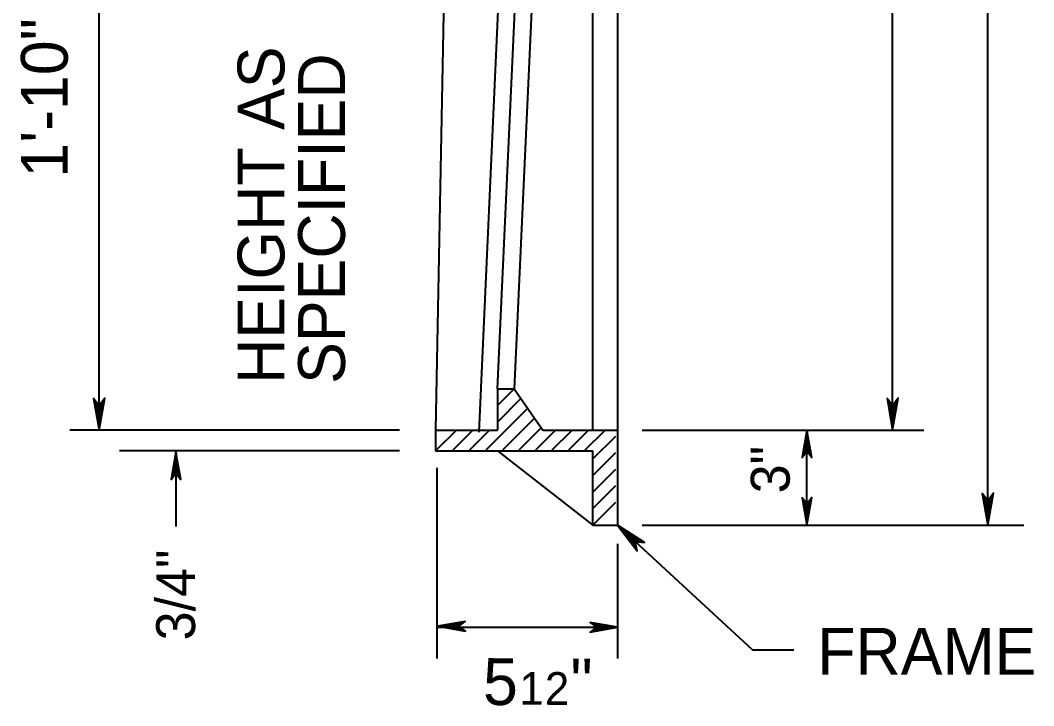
# Model space of a CAD drawing. Extents: x -4.34 to 5.27, y 0 to 8.83.
# Drawn here: x 2.121 to 4.827, y 3.947 to 5.777 of the extents above; entities that cross this region are included whole.
import ezdxf

# ---------------------------------------------------------------- set-up
doc = ezdxf.new("R2010")
doc.units = 0
doc.layers.add('Plan Prop Drainage Structure', color=7, linetype='Continuous')
doc.layers.add('Plan Prop DrainageStructure text', color=7, linetype='Continuous')

msp = doc.modelspace()

# ---------------------------------------------------------------- linework, layer by layer
at = {"layer": 'Plan Prop Drainage Structure'}
for p, q in [((3.7158, 8.4), (3.7158, 4.4294)), ((3.296, 8.2014), (3.2298, 4.6831)), ((3.6496, 4.6831), (3.6496, 8.1353)), ((3.3458, 4.6778), (3.4279, 6.4764)), ((3.3953, 4.7934), (3.4722, 6.4804)), ((3.5166, 6.4804), (3.4394, 4.7934)), ((3.3953, 4.7934), (3.3953, 4.6831)), ((3.3953, 4.7486), (3.44, 4.7934)), ((3.3953, 4.7934), (3.4394, 4.7934)), ((3.4394, 4.7934), (3.5166, 4.6831)), ((3.3953, 4.7045), (3.4578, 4.767)), ((3.365, 4.6301), (3.476, 4.7411)), ((3.4091, 4.6301), (3.4942, 4.7151)), ((3.2298, 4.6831), (3.3953, 4.6831)), ((3.2298, 4.6831), (3.2298, 4.6279)), ((3.2327, 4.6301), (3.2856, 4.6831)), ((3.2768, 4.6301), (3.3297, 4.6831)), ((3.3209, 4.6301), (3.3738, 4.6831)), ((3.4532, 4.6301), (3.513, 4.6899)), ((3.5166, 4.6831), (3.7158, 4.6831)), ((3.4974, 4.6301), (3.5485, 4.6812)), ((3.5415, 4.6301), (3.5926, 4.6812)), ((3.5856, 4.6301), (3.6367, 4.6812)), ((3.6297, 4.6301), (3.6808, 4.6812)), ((3.6496, 4.6059), (3.7109, 4.6671)), ((3.2298, 4.6279), (3.6496, 4.6279)), ((3.6496, 4.4294), (3.6496, 4.6279)), ((3.6496, 4.5617), (3.7109, 4.623)), ((3.6496, 4.5176), (3.7109, 4.5789)), ((3.6496, 4.4735), (3.7109, 4.5348)), ((3.6496, 4.4294), (3.7109, 4.4907)), ((3.6496, 4.4294), (3.7158, 4.4294))]:
    msp.add_line(p, q, dxfattribs=at)
at = {"layer": 'Plan Prop DrainageStructure text'}
for p, q in [((4.7044, 4.4294), (4.7044, 8.4)), ((4.4503, 4.6831), (4.4503, 8.1353)), ((2.3314, 4.6831), (2.3314, 6.4802)), ((3.1334, 4.6831), (2.2532, 4.6831)), ((3.7819, 4.6831), (4.0676, 4.6831)), ((4.0235, 4.6831), (4.0676, 4.6831)), ((4.0235, 4.6831), (4.5338, 4.6831)), ((4.2215, 4.4294), (4.2215, 4.6831)), ((3.1334, 4.6279), (2.3863, 4.6279)), ((3.3953, 4.6279), (3.6496, 4.4294)), ((2.5366, 4.6242), (2.5366, 4.4257)), ((3.2331, 4.5821), (3.2331, 4.0733)), ((3.7158, 4.4294), (4.0758, 4.0959)), ((3.7819, 4.4294), (4.0676, 4.4294)), ((4.0235, 4.4294), (4.0676, 4.4294)), ((4.0235, 4.4294), (4.8008, 4.4294)), ((3.7158, 4.3793), (3.7158, 4.0733)), ((3.2331, 4.1566), (3.7158, 4.1566)), ((4.0758, 4.0959), (4.1861, 4.0959))]:
    msp.add_line(p, q, dxfattribs=at)
for points in [[(2.3314, 4.6831), (2.3465, 4.7681), (2.3314, 4.7478), (2.3166, 4.7677), (2.3314, 4.6831), (2.3313, 4.6887), (2.3454, 4.7657), (2.3312, 4.7462), (2.3178, 4.7642), (2.331, 4.6918), (2.3314, 4.6946), (2.3432, 4.7606), (2.3313, 4.7458), (2.3197, 4.761), (2.3314, 4.6959), (2.331, 4.6987), (2.3414, 4.7564), (2.3314, 4.7452), (2.3211, 4.7566), (2.331, 4.7069), (2.331, 4.7117), (2.3393, 4.7521), (2.3317, 4.7443), (2.3232, 4.7527), (2.3314, 4.7126), (2.3317, 4.7171), (2.3369, 4.7475), (2.331, 4.7416), (2.3252, 4.748), (2.3314, 4.7213), (2.3319, 4.7256), (2.3353, 4.7438), (2.3312, 4.7408), (2.3267, 4.7458), (2.3314, 4.7278), (2.3343, 4.7397), (2.331, 4.738), (2.3278, 4.7432), (2.331, 4.7308), (2.333, 4.7386), (2.3304, 4.7353), (2.3289, 4.7391), (2.3312, 4.7353), (2.3317, 4.7373)], [(4.4503, 4.6831), (4.4653, 4.7681), (4.4503, 4.7478), (4.4355, 4.7677), (4.4503, 4.6831), (4.4501, 4.6887), (4.4642, 4.7657), (4.4501, 4.7462), (4.4367, 4.7642), (4.4499, 4.6918), (4.4503, 4.6946), (4.462, 4.7606), (4.4501, 4.7458), (4.4386, 4.761), (4.4503, 4.6959), (4.4499, 4.6987), (4.4603, 4.7564), (4.4503, 4.7452), (4.4399, 4.7566), (4.4499, 4.7069), (4.4499, 4.7117), (4.4581, 4.7521), (4.4505, 4.7443), (4.4421, 4.7527), (4.4503, 4.7126), (4.4506, 4.7171), (4.4557, 4.7475), (4.4499, 4.7416), (4.444, 4.748), (4.4503, 4.7213), (4.4507, 4.7256), (4.4542, 4.7438), (4.4501, 4.7408), (4.4456, 4.7458), (4.4503, 4.7278), (4.4531, 4.7397), (4.4499, 4.738), (4.4466, 4.7432), (4.4499, 4.7308), (4.4518, 4.7386), (4.4492, 4.7353), (4.4477, 4.7391), (4.4501, 4.7353), (4.4505, 4.7373)], [(4.2215, 4.6831), (4.2085, 4.6097), (4.2215, 4.6272), (4.2343, 4.6101), (4.2215, 4.6831), (4.2216, 4.6782), (4.2095, 4.6117), (4.2216, 4.6286), (4.2333, 4.613), (4.2219, 4.6756), (4.2215, 4.6731), (4.2114, 4.6162), (4.2216, 4.629), (4.2316, 4.6158), (4.2215, 4.672), (4.2219, 4.6696), (4.2129, 4.6198), (4.2215, 4.6295), (4.2304, 4.6196), (4.2219, 4.6625), (4.2219, 4.6583), (4.2147, 4.6235), (4.2213, 4.6303), (4.2286, 4.623), (4.2215, 4.6576), (4.2213, 4.6537), (4.2168, 4.6275), (4.2219, 4.6325), (4.2269, 4.6271), (4.2215, 4.6501), (4.2211, 4.6464), (4.2181, 4.6307), (4.2216, 4.6333), (4.2256, 4.629), (4.2215, 4.6445), (4.2191, 4.6342), (4.2219, 4.6357), (4.2247, 4.6312), (4.2219, 4.6419), (4.2202, 4.6352), (4.2224, 4.638), (4.2237, 4.6348), (4.2216, 4.638), (4.2213, 4.6363)], [(2.5366, 4.6242), (2.5236, 4.5509), (2.5366, 4.5684), (2.5494, 4.5512), (2.5366, 4.6242), (2.5368, 4.6194), (2.5246, 4.5529), (2.5368, 4.5698), (2.5484, 4.5542), (2.537, 4.6167), (2.5366, 4.6143), (2.5265, 4.5574), (2.5368, 4.5701), (2.5467, 4.557), (2.5366, 4.6132), (2.537, 4.6107), (2.528, 4.561), (2.5366, 4.5707), (2.5456, 4.5608), (2.537, 4.6037), (2.537, 4.5995), (2.5298, 4.5647), (2.5364, 4.5715), (2.5437, 4.5641), (2.5366, 4.5988), (2.5364, 4.5948), (2.5319, 4.5686), (2.537, 4.5737), (2.542, 4.5682), (2.5366, 4.5912), (2.5362, 4.5876), (2.5332, 4.5718), (2.5368, 4.5744), (2.5407, 4.5701), (2.5366, 4.5856), (2.5342, 4.5754), (2.537, 4.5769), (2.5398, 4.5724), (2.537, 4.5831), (2.5353, 4.5763), (2.5375, 4.5791), (2.5388, 4.5759), (2.5368, 4.5791), (2.5364, 4.5774)], [(4.2215, 4.4294), (4.2345, 4.5028), (4.2215, 4.4852), (4.2087, 4.5024), (4.2215, 4.4294), (4.2214, 4.4343), (4.2335, 4.5007), (4.2213, 4.4839), (4.2097, 4.4994), (4.2211, 4.4369), (4.2215, 4.4393), (4.2316, 4.4963), (4.2213, 4.4835), (4.2114, 4.4966), (4.2215, 4.4405), (4.2211, 4.4429), (4.2301, 4.4927), (4.2215, 4.483), (4.2125, 4.4929), (4.2211, 4.45), (4.2211, 4.4541), (4.2283, 4.489), (4.2217, 4.4822), (4.2144, 4.4895), (4.2215, 4.4549), (4.2217, 4.4588), (4.2262, 4.485), (4.2211, 4.4799), (4.2161, 4.4854), (4.2215, 4.4624), (4.2219, 4.4661), (4.2249, 4.4818), (4.2213, 4.4792), (4.2174, 4.4835), (4.2215, 4.468), (4.2239, 4.4783), (4.2211, 4.4768), (4.2183, 4.4813), (4.2211, 4.4706), (4.2228, 4.4773), (4.2206, 4.4745), (4.2193, 4.4777), (4.2213, 4.4745), (4.2217, 4.4762)], [(4.7044, 4.4294), (4.7194, 4.5144), (4.7044, 4.4941), (4.6896, 4.514), (4.7044, 4.4294), (4.7042, 4.435), (4.7183, 4.512), (4.7042, 4.4925), (4.6908, 4.5106), (4.704, 4.4381), (4.7044, 4.4409), (4.7161, 4.5069), (4.7042, 4.4921), (4.6927, 4.5073), (4.7044, 4.4422), (4.704, 4.445), (4.7144, 4.5027), (4.7044, 4.4915), (4.694, 4.5029), (4.704, 4.4533), (4.704, 4.458), (4.7122, 4.4984), (4.7046, 4.4906), (4.6962, 4.499), (4.7044, 4.4589), (4.7047, 4.4634), (4.7099, 4.4938), (4.704, 4.488), (4.6981, 4.4943), (4.7044, 4.4676), (4.7048, 4.4719), (4.7083, 4.4901), (4.7042, 4.4871), (4.6997, 4.4921), (4.7044, 4.4741), (4.7072, 4.486), (4.704, 4.4843), (4.7007, 4.4895), (4.704, 4.4771), (4.7059, 4.4849), (4.7033, 4.4816), (4.7018, 4.4854), (4.7042, 4.4817), (4.7046, 4.4836)], [(3.7158, 4.4294), (3.7679, 4.3606), (3.7632, 4.3854), (3.7879, 4.3828), (3.7158, 4.4294), (3.72, 4.4257), (3.7669, 4.363), (3.7622, 4.3866), (3.7846, 4.3842), (3.7224, 4.4238), (3.7242, 4.4216), (3.7646, 4.3681), (3.7619, 4.3869), (3.7809, 4.3851), (3.7252, 4.4207), (3.7275, 4.4191), (3.7628, 4.3723), (3.7613, 4.3872), (3.7768, 4.387), (3.7335, 4.4135), (3.7371, 4.4102), (3.7611, 4.3767), (3.7605, 4.3876), (3.7724, 4.3881), (3.7374, 4.4093), (3.7406, 4.4061), (3.7593, 4.3816), (3.759, 4.3899), (3.7676, 4.3899), (3.7438, 4.4034), (3.7466, 4.4002), (3.7577, 4.3853), (3.7582, 4.3903), (3.765, 4.3903), (3.7486, 4.399), (3.7554, 4.3888), (3.7563, 4.3924), (3.7624, 4.3912), (3.7511, 4.3973), (3.7555, 4.3906), (3.7548, 4.3947), (3.7586, 4.3932), (3.7542, 4.394), (3.7554, 4.3924)], [(3.2363, 4.1592), (3.3097, 4.1462), (3.2921, 4.1592), (3.3093, 4.1719), (3.2363, 4.1592), (3.2412, 4.1593), (3.3076, 4.1472), (3.2908, 4.1593), (3.3063, 4.1709), (3.2438, 4.1595), (3.2462, 4.1592), (3.3032, 4.1491), (3.2904, 4.1593), (3.3035, 4.1693), (3.2473, 4.1592), (3.2498, 4.1595), (3.2995, 4.1506), (3.2899, 4.1592), (3.2997, 4.1681), (3.2569, 4.1595), (3.261, 4.1595), (3.2959, 4.1524), (3.2891, 4.159), (3.2964, 4.1663), (3.2617, 4.1592), (3.2657, 4.159), (3.2919, 4.1545), (3.2868, 4.1595), (3.2923, 4.1646), (3.2693, 4.1592), (3.273, 4.1588), (3.2887, 4.1558), (3.2861, 4.1593), (3.2904, 4.1633), (3.2749, 4.1592), (3.2851, 4.1567), (3.2837, 4.1595), (3.2882, 4.1624), (3.2775, 4.1595), (3.2842, 4.1579), (3.2814, 4.1601), (3.2846, 4.1614), (3.2814, 4.1593), (3.2831, 4.159)], [(3.7158, 4.1566), (3.6424, 4.1696), (3.6599, 4.1566), (3.6428, 4.1438), (3.7158, 4.1566), (3.7109, 4.1565), (3.6444, 4.1686), (3.6613, 4.1564), (3.6457, 4.1448), (3.7083, 4.1562), (3.7058, 4.1566), (3.6489, 4.1667), (3.6617, 4.1564), (3.6485, 4.1465), (3.7047, 4.1566), (3.7023, 4.1562), (3.6525, 4.1652), (3.6622, 4.1566), (3.6523, 4.1476), (3.6952, 4.1562), (3.691, 4.1562), (3.6562, 4.1634), (3.663, 4.1568), (3.6557, 4.1495), (3.6903, 4.1566), (3.6864, 4.1568), (3.6602, 4.1613), (3.6652, 4.1562), (3.6598, 4.1512), (3.6828, 4.1566), (3.6791, 4.157), (3.6634, 4.16), (3.6659, 4.1564), (3.6617, 4.1525), (3.6772, 4.1566), (3.6669, 4.159), (3.6684, 4.1562), (3.6639, 4.1534), (3.6746, 4.1562), (3.6679, 4.1579), (3.6707, 4.1557), (3.6674, 4.1544), (3.6707, 4.1564), (3.669, 4.1568)]]:
    msp.add_lwpolyline(points, dxfattribs=at)

# ---------------------------------------------------------------- texts
for s, height, rotation, p in [('1\'-10"', 0.125, 90, (2.2478, 5.357)), ('HEIGHT AS', 0.125, 90, (2.8262, 4.8063)), ('SPECIFIED', 0.125, 90, (2.9879, 4.8063)), ('3"', 0.10389, 90, (4.1754, 4.5141)), ('3/4"', 0.10389, 90, (2.5877, 4.1215)), ('5', 0.125, 359.6621, (3.3563, 3.9492)), ('"', 0.125, 359.6621, (3.5893, 3.9478)), ('1', 0.0875, 359.6621, (3.4533, 3.9499)), ('2', 0.0875, 359.6621, (3.5213, 3.9495))]:
    msp.add_text(s, height=height, rotation=rotation, dxfattribs=at).set_placement(p)
msp.add_text('FRAME', height=0.125, dxfattribs=at).set_placement((4.2491, 4.0299))

doc.saveas('drawing.dxf')
